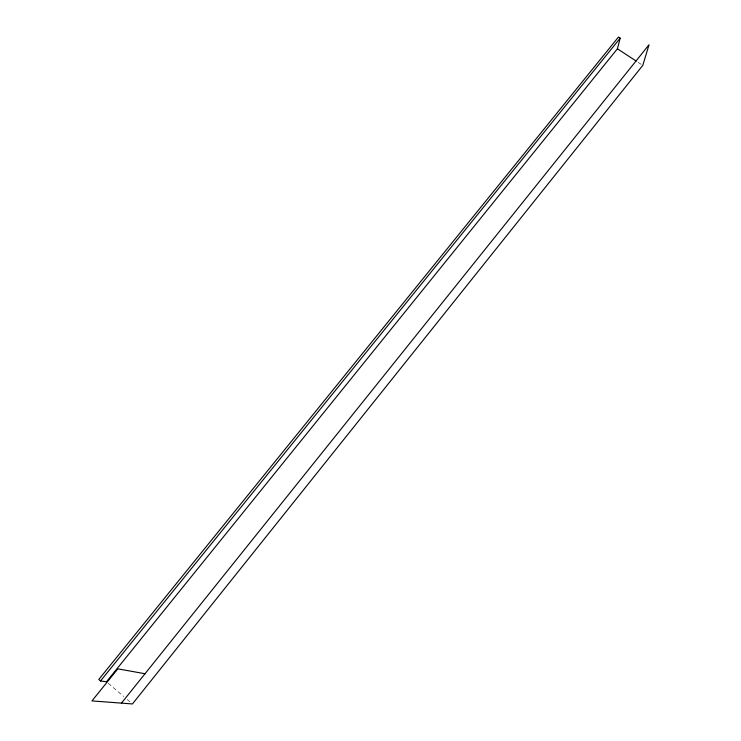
<?xml version="1.0" encoding="UTF-8"?>
<svg xmlns="http://www.w3.org/2000/svg" width="741" height="741" viewBox="0 0 741 741"><rect width="100%" height="100%" fill="white"/><g stroke="black" fill="none" stroke-linecap="round" stroke-linejoin="round"><path stroke-width="0.56" stroke-dasharray="3.71 2.78" d="M638.084 62.309L641.836 64.773M108.205 683.258L123.784 696.559M127.248 699.513L129.842 701.736"/><path stroke-width="1.11" d="M617.429 48.795L620.18 38.162L618.466 37.05L98.766 679.478L100.517 680.97L106.472 681.776L617.429 48.795L636.204 61.086M121.459 703.126L649.042 44.738L642.78 65.384L132.444 703.95L91.958 700.912L117.838 668.845L145.004 673.736M100.517 680.97L620.18 38.162"/></g></svg>
